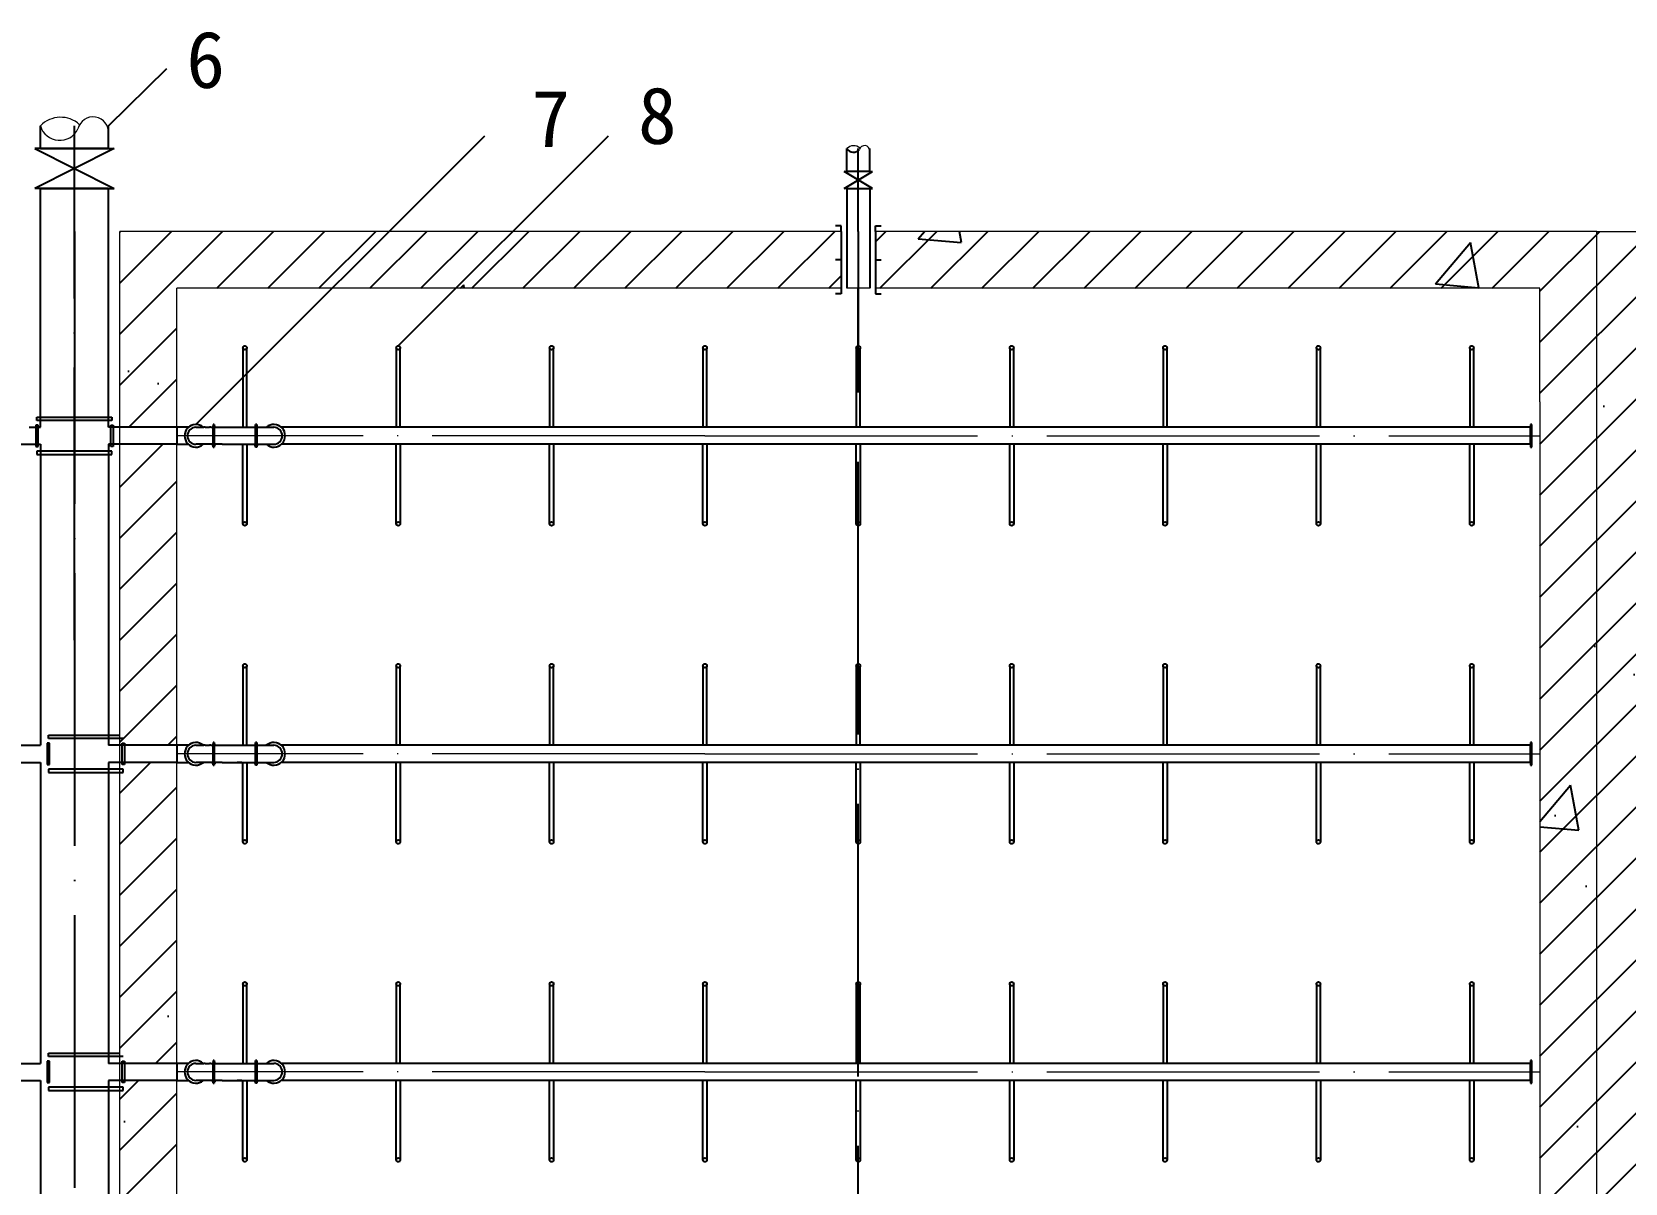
# Model space of a CAD drawing. Header units: millimetres. Extents: x 279 to 2876, y -494 to 1800.
# Drawn here: x 995.8 to 1136.1, y 333.6 to 435 of the extents above; entities that cross this region are included whole.
import ezdxf

# ---------------------------------------------------------------- set-up
doc = ezdxf.new("R2010")
doc.units = ezdxf.units.MM
doc.linetypes.add('ACAD_ISO04W100', pattern=[30, 24, -3, 0, -3])
doc.layers.add('图层1', color=1, linetype='Continuous', lineweight=25, plot=False)
doc.layers.add('图层2', color=5, linetype='Continuous', lineweight=25, plot=False)
doc.layers.add('图层3', color=2, linetype='Continuous')
doc.styles.get("Standard").update_dxf_attribs({"font": 'txt', "bigfont": 'gbcbig.shx'})

msp = doc.modelspace()

# ---------------------------------------------------------------- hatches: boundary and pattern name
at = {"layer": '图层3'}
h = msp.add_hatch(dxfattribs=at)
h.set_pattern_fill('ANSI31', color=256, style=0)
h.set_pattern_definition([(45, (155.4213, -677.7282), (-2.245064, 2.245064), [])])
h.paths.add_polyline_path([(1020.5659, 162.43685), (1020.5659, 157.43685), (1067.0659, 157.43685), (1067.0659, 162.43685)])
h.paths.add_polyline_path([(1070.0659, 162.43685), (1070.0659, 157.43685), (1116.5659, 157.43685), (1116.5659, 162.43685)])
h.paths.add_polyline_path([(1003.5659, 157.43685), (1016.5659, 157.43685), (1016.5659, 162.43685), (1008.5659, 162.43685), (1008.5659, 172.43685), (1008.5659, 174.68685), (1003.5659, 174.68685), (1003.5659, 167.43685), (1003.5659, 162.43685)])
h.paths.add_polyline_path([(1003.5659, 176.18685), (1008.5659, 176.18685), (1008.5659, 202.68685), (1003.5659, 202.68685)])
h.paths.add_polyline_path([(1008.5659, 407.43685), (1008.5659, 412.43685), (1022.26142, 412.43685), (1027.26379, 417.43685), (1003.5659, 417.43685), (1003.5659, 400.18685), (1008.5659, 400.18685), (1008.5659, 402.43685)])
h.paths.add_polyline_path([(1027.26379, 417.43685), (1022.26142, 412.43685), (1033.1433, 412.43685), (1038.14568, 417.43685)])
h.paths.add_polyline_path([(1038.14568, 417.43685), (1033.1433, 412.43685), (1067.0659, 412.43685), (1067.0659, 417.43685)])
h.paths.add_polyline_path([(1003.5659, 372.18685), (1008.5659, 372.18685), (1008.5659, 398.68685), (1003.5659, 398.68685)])
h.paths.add_polyline_path([(1008.5659, 370.68685), (1003.5659, 370.68685), (1003.5659, 344.18685), (1008.5659, 344.18685)])
h.paths.add_polyline_path([(1008.5659, 342.68685), (1003.5659, 342.68685), (1003.5659, 316.18685), (1008.5659, 316.18685)])
h.paths.add_polyline_path([(1008.5659, 314.68685), (1003.5659, 314.68685), (1003.5659, 288.18685), (1008.5659, 288.18685)])
h.paths.add_polyline_path([(1003.5659, 260.18685), (1008.5659, 260.18685), (1008.5659, 286.68685), (1003.5659, 286.68685)])
h.paths.add_polyline_path([(1003.5659, 232.18685), (1008.5659, 232.18685), (1008.5659, 258.68685), (1003.5659, 258.68685)])
h.paths.add_polyline_path([(1008.5659, 230.68685), (1003.5659, 230.68685), (1003.5659, 204.18685), (1008.5659, 204.18685)])
h.paths.add_polyline_path([(1133.5659, 407.43685), (1133.5659, 412.43685), (1133.5659, 417.43685), (1070.0659, 417.43685), (1070.0659, 412.43685), (1128.5659, 412.43685), (1128.5659, 402.43685), (1128.5659, 162.43685), (1120.5659, 162.43685), (1120.5659, 157.43685), (1133.5659, 157.43685)])
h.paths.add_polyline_path([(1138.5659, 412.43685), (1197.0659, 412.43685), (1197.0659, 417.43685), (1133.5659, 417.43685), (1133.5659, 412.43685), (1133.5659, 402.43685), (1133.5659, 157.43685), (1146.5659, 157.43685), (1146.5659, 162.43685), (1138.5659, 162.43685), (1138.5659, 402.43685)])
h.paths.add_polyline_path([(1258.5659, 412.43685), (1258.5659, 407.43685), (1258.5659, 402.43685), (1258.5659, 400.18685), (1263.5659, 400.18685), (1263.5659, 417.43685), (1200.0659, 417.43685), (1200.0659, 412.43685)])
h.paths.add_polyline_path([(1258.5659, 372.18685), (1263.5659, 372.18685), (1263.5659, 398.68685), (1258.5659, 398.68685)])
h.paths.add_polyline_path([(1258.5659, 344.18685), (1263.5659, 344.18685), (1263.5659, 370.68685), (1258.5659, 370.68685)])
h.paths.add_polyline_path([(1258.5659, 316.18685), (1263.5659, 316.18685), (1263.5659, 342.68685), (1258.5659, 342.68685)])
h.paths.add_polyline_path([(1258.5659, 288.18685), (1263.5659, 288.18685), (1263.5659, 314.68685), (1258.5659, 314.68685)])
h.paths.add_polyline_path([(1258.5659, 260.18685), (1263.5659, 260.18685), (1263.5659, 286.68685), (1258.5659, 286.68685)])
h.paths.add_polyline_path([(1263.5659, 258.68685), (1258.5659, 258.68685), (1258.5659, 232.18685), (1263.5659, 232.18685)])
h.paths.add_polyline_path([(1263.5659, 230.68685), (1258.5659, 230.68685), (1258.5659, 204.18685), (1263.5659, 204.18685)])
h.paths.add_polyline_path([(1258.5659, 176.18685), (1263.5659, 176.18685), (1263.5659, 202.68685), (1258.5659, 202.68685)])
h.paths.add_polyline_path([(1258.5659, 162.43685), (1250.5659, 162.43685), (1250.5659, 157.43685), (1263.5659, 157.43685), (1263.5659, 162.43685), (1263.5659, 172.43685), (1263.5659, 174.68685), (1258.5659, 174.68685)])
h.paths.add_polyline_path([(1246.5659, 157.43685), (1246.5659, 162.43685), (1200.0659, 162.43685), (1200.0659, 157.43685)])
h.paths.add_polyline_path([(1150.5659, 162.43685), (1150.5659, 157.43685), (1197.0659, 157.43685), (1197.0659, 162.43685)])
h.paths.add_polyline_path([(1276.56598, 162.43685), (1276.56598, 172.43685), (1276.56598, 174.68685), (1271.56598, 174.68685), (1271.56598, 167.43685), (1271.56598, 162.43685), (1271.56598, 157.43685), (1284.56598, 157.43685), (1284.56598, 162.43685)])
h.paths.add_polyline_path([(1288.56598, 162.43685), (1288.56598, 157.43685), (1335.06598, 157.43685), (1335.06598, 162.43685)])
h.paths.add_polyline_path([(1338.06598, 162.43685), (1338.06598, 157.43685), (1384.56598, 157.43685), (1384.56598, 162.43685)], flags=17)
h.paths.add_polyline_path([(1276.56598, 202.68685), (1271.56598, 202.68685), (1271.56598, 176.18685), (1276.56598, 176.18685)])
h.paths.add_polyline_path([(1271.56598, 204.18685), (1276.56598, 204.18685), (1276.56598, 230.68685), (1271.56598, 230.68685)])
h.paths.add_polyline_path([(1271.56598, 232.18685), (1276.56598, 232.18685), (1276.56598, 258.68685), (1271.56598, 258.68685)])
h.paths.add_polyline_path([(1276.56598, 286.68685), (1271.56598, 286.68685), (1271.56598, 260.18685), (1276.56598, 260.18685)])
h.paths.add_polyline_path([(1276.56598, 314.68685), (1271.56598, 314.68685), (1271.56598, 288.18685), (1276.56598, 288.18685)])
h.paths.add_polyline_path([(1271.56598, 316.18685), (1276.56598, 316.18685), (1276.56598, 342.68685), (1271.56598, 342.68685)])
h.paths.add_polyline_path([(1271.56598, 344.18685), (1276.56598, 344.18685), (1276.56598, 370.68685), (1271.56598, 370.68685)])
h.paths.add_polyline_path([(1276.56598, 398.68685), (1271.56598, 398.68685), (1271.56598, 372.18685), (1276.56598, 372.18685)])
h.paths.add_polyline_path([(1276.56598, 412.43685), (1335.06598, 412.43685), (1335.06598, 417.43685), (1271.56598, 417.43685), (1271.56598, 400.18685), (1276.56598, 400.18685), (1276.56598, 402.43685), (1276.56598, 407.43685)])
h.paths.add_polyline_path([(1338.06598, 417.43685), (1338.06598, 412.43685), (1396.56598, 412.43685), (1396.56598, 402.43685), (1396.56598, 162.43685), (1388.56598, 162.43685), (1388.56598, 157.43685), (1401.56598, 157.43685), (1401.56598, 407.43685), (1401.56598, 412.43685), (1401.56598, 417.43685)])
h = msp.add_hatch(dxfattribs=at)
h.set_pattern_fill('AR-CONC', color=256, scale=0.25, style=0)
h.set_pattern_definition([(50, (155.42, -677.73), (45.5462, -3.9848), [4.7625, -52.3875]), (355, (155.42, -677.73), (-8.8107, 47.7642), [3.81, -41.91]), (100.451, (159.217, -678.06), (36.7356, 43.7792), [4.0475, -44.5225]), (46.1842, (155.42, -665.03), (67.7698, -10.5106), [7.1437, -78.5812]), (96.6356, (161.07, -665.904), (59.351, 61.8564), [6.0713, -66.7837]), (351.184, (155.42, -665.03), (59.3512, 61.8563), [5.715, -62.865]), (21, (161.77, -668.203), (37.9037, -25.5664), [4.7625, -52.3875]), (326, (161.77, -668.203), (15.4505, 46.047), [3.81, -41.91]), (71.4514, (164.93, -670.334), (53.3541, 20.4807), [4.0475, -44.5225]), (37.5, (155.421, -677.728), (0.77215, 21.13876), [0, -41.402, 0, -42.545, 0, -42.06875]), (7.5, (155.421, -677.728), (16.70492, 25.04514), [0, -24.257, 0, -40.4495, 0, -16.03375]), (327.5, (141.26, -677.728), (33.89765, -1.43219), [0, -15.875, 0, -49.53, 0, -65.7225]), (317.5, (134.91, -677.728), (37.0323, 6.3566), [0, -20.6375, 0, -32.893, 0, -46.6725])])
h.paths.add_polyline_path([(1008.5659, 398.68685), (1003.5659, 398.68685), (1003.5659, 372.18685), (1008.5659, 372.18685)])
h.paths.add_polyline_path([(1008.5659, 412.43685), (1022.26142, 412.43685), (1027.26379, 417.43685), (1003.5659, 417.43685), (1003.5659, 400.18685), (1008.5659, 400.18685), (1008.5659, 402.43685), (1008.5659, 407.43685)])
h.paths.add_polyline_path([(1067.0659, 417.43685), (1038.14568, 417.43685), (1033.1433, 412.43685), (1067.0659, 412.43685)])
h.paths.add_polyline_path([(1038.14568, 417.43685), (1027.26379, 417.43685), (1022.26142, 412.43685), (1033.1433, 412.43685)])
h.paths.add_polyline_path([(1133.5659, 417.43685), (1070.0659, 417.43685), (1070.0659, 412.43685), (1128.5659, 412.43685), (1128.5659, 402.43685), (1128.5659, 162.43685), (1120.5659, 162.43685), (1120.5659, 157.43685), (1133.5659, 157.43685), (1133.5659, 407.43685), (1133.5659, 412.43685)])
h.paths.add_polyline_path([(1116.5659, 162.43685), (1070.0659, 162.43685), (1070.0659, 157.43685), (1116.5659, 157.43685)])
h.paths.add_polyline_path([(1067.0659, 162.43685), (1020.5659, 162.43685), (1020.5659, 157.43685), (1067.0659, 157.43685)])
h.paths.add_polyline_path([(1008.5659, 172.43685), (1008.5659, 174.68685), (1003.5659, 174.68685), (1003.5659, 167.43685), (1003.5659, 162.43685), (1003.5659, 157.43685), (1016.5659, 157.43685), (1016.5659, 162.43685), (1008.5659, 162.43685)])
h.paths.add_polyline_path([(1008.5659, 202.68685), (1003.5659, 202.68685), (1003.5659, 176.18685), (1008.5659, 176.18685)])
h.paths.add_polyline_path([(1008.5659, 230.68685), (1003.5659, 230.68685), (1003.5659, 204.18685), (1008.5659, 204.18685)])
h.paths.add_polyline_path([(1008.5659, 258.68685), (1003.5659, 258.68685), (1003.5659, 232.18685), (1008.5659, 232.18685)])
h.paths.add_polyline_path([(1008.5659, 286.68685), (1003.5659, 286.68685), (1003.5659, 260.18685), (1008.5659, 260.18685)])
h.paths.add_polyline_path([(1008.5659, 314.68685), (1003.5659, 314.68685), (1003.5659, 288.18685), (1008.5659, 288.18685)])
h.paths.add_polyline_path([(1008.5659, 342.68685), (1003.5659, 342.68685), (1003.5659, 316.18685), (1008.5659, 316.18685)])
h.paths.add_polyline_path([(1008.5659, 370.68685), (1003.5659, 370.68685), (1003.5659, 344.18685), (1008.5659, 344.18685)])
h.paths.add_polyline_path([(1138.5659, 402.43685), (1138.5659, 412.43685), (1197.0659, 412.43685), (1197.0659, 417.43685), (1133.5659, 417.43685), (1133.5659, 412.43685), (1133.5659, 402.43685), (1133.5659, 157.43685), (1146.5659, 157.43685), (1146.5659, 162.43685), (1138.5659, 162.43685)])
h.paths.add_polyline_path([(1263.5659, 417.43685), (1200.0659, 417.43685), (1200.0659, 412.43685), (1258.5659, 412.43685), (1258.5659, 407.43685), (1258.5659, 402.43685), (1258.5659, 400.18685), (1263.5659, 400.18685)])
h.paths.add_polyline_path([(1263.5659, 398.68685), (1258.5659, 398.68685), (1258.5659, 372.18685), (1263.5659, 372.18685)])
h.paths.add_polyline_path([(1263.5659, 370.68685), (1258.5659, 370.68685), (1258.5659, 344.18685), (1263.5659, 344.18685)])
h.paths.add_polyline_path([(1263.5659, 342.68685), (1258.5659, 342.68685), (1258.5659, 316.18685), (1263.5659, 316.18685)])
h.paths.add_polyline_path([(1276.56598, 342.68685), (1271.56598, 342.68685), (1271.56598, 316.18685), (1276.56598, 316.18685)])
h.paths.add_polyline_path([(1276.56598, 370.68685), (1271.56598, 370.68685), (1271.56598, 344.18685), (1276.56598, 344.18685)])
h.paths.add_polyline_path([(1276.56598, 398.68685), (1271.56598, 398.68685), (1271.56598, 372.18685), (1276.56598, 372.18685)])
h.paths.add_polyline_path([(1276.56598, 412.43685), (1335.06598, 412.43685), (1335.06598, 417.43685), (1271.56598, 417.43685), (1271.56598, 400.18685), (1276.56598, 400.18685), (1276.56598, 402.43685), (1276.56598, 407.43685)])
h.paths.add_polyline_path([(1263.5659, 314.68685), (1258.5659, 314.68685), (1258.5659, 288.18685), (1263.5659, 288.18685)])
h.paths.add_polyline_path([(1276.56598, 314.68685), (1271.56598, 314.68685), (1271.56598, 288.18685), (1276.56598, 288.18685)])
h.paths.add_polyline_path([(1276.56598, 286.68685), (1271.56598, 286.68685), (1271.56598, 260.18685), (1276.56598, 260.18685)])
h.paths.add_polyline_path([(1263.5659, 286.68685), (1258.5659, 286.68685), (1258.5659, 260.18685), (1263.5659, 260.18685)])
h.paths.add_polyline_path([(1263.5659, 258.68685), (1258.5659, 258.68685), (1258.5659, 232.18685), (1263.5659, 232.18685)])
h.paths.add_polyline_path([(1276.56598, 258.68685), (1271.56598, 258.68685), (1271.56598, 232.18685), (1276.56598, 232.18685)])
h.paths.add_polyline_path([(1276.56598, 230.68685), (1271.56598, 230.68685), (1271.56598, 204.18685), (1276.56598, 204.18685)])
h.paths.add_polyline_path([(1263.5659, 230.68685), (1258.5659, 230.68685), (1258.5659, 204.18685), (1263.5659, 204.18685)])
h.paths.add_polyline_path([(1263.5659, 202.68685), (1258.5659, 202.68685), (1258.5659, 176.18685), (1263.5659, 176.18685)])
h.paths.add_polyline_path([(1276.56598, 202.68685), (1271.56598, 202.68685), (1271.56598, 176.18685), (1276.56598, 176.18685)])
h.paths.add_polyline_path([(1246.5659, 162.43685), (1200.0659, 162.43685), (1200.0659, 157.43685), (1246.5659, 157.43685)])
h.paths.add_polyline_path([(1263.5659, 162.43685), (1263.5659, 172.43685), (1263.5659, 174.68685), (1258.5659, 174.68685), (1258.5659, 162.43685), (1250.5659, 162.43685), (1250.5659, 157.43685), (1263.5659, 157.43685)])
h.paths.add_polyline_path([(1284.56598, 162.43685), (1276.56598, 162.43685), (1276.56598, 172.43685), (1276.56598, 174.68685), (1271.56598, 174.68685), (1271.56598, 167.43685), (1271.56598, 162.43685), (1271.56598, 157.43685), (1284.56598, 157.43685)])
h.paths.add_polyline_path([(1335.06598, 162.43685), (1288.56598, 162.43685), (1288.56598, 157.43685), (1335.06598, 157.43685)])
h.paths.add_polyline_path([(1197.0659, 162.43685), (1150.5659, 162.43685), (1150.5659, 157.43685), (1197.0659, 157.43685)])
h.paths.add_polyline_path([(1384.56598, 162.43685), (1338.06598, 162.43685), (1338.06598, 157.43685), (1384.56598, 157.43685)])
h.paths.add_polyline_path([(1401.56598, 407.43685), (1401.56598, 412.43685), (1401.56598, 417.43685), (1338.06598, 417.43685), (1338.06598, 412.43685), (1396.56598, 412.43685), (1396.56598, 402.43685), (1396.56598, 162.43685), (1388.56598, 162.43685), (1388.56598, 157.43685), (1401.56598, 157.43685)])

# ---------------------------------------------------------------- linework, layer by layer
at = {"linetype": 'ACAD_ISO04W100'}
for p, q in [((999.56586, 381.43685), (999.56586, 424.72054)), ((999.56586, 381.43685), (999.56586, 424.72054)), ((999.56586, 417.43685), (999.56586, 144.43685)), ((999.56586, 417.43685), (999.56586, 144.43685)), ((1068.5659, 417.43685), (1068.5659, 407.36185)), ((1068.5659, 162.43685), (1068.5659, 412.43685))]:
    msp.add_line(p, q, dxfattribs=at)
for p, q in [((1067.5659, 422.72054), (1067.5659, 424.72054)), ((1069.5659, 422.72054), (1069.5659, 424.72054)), ((1067.3159, 422.72054), (1067.5659, 422.72054)), ((1067.3159, 421.22054), (1069.8159, 422.72054)), ((1069.8159, 421.22054), (1067.3159, 422.72054)), ((1069.5659, 422.72054), (1067.5659, 422.72054)), ((1069.5659, 422.72054), (1069.8159, 422.72054)), ((1067.5659, 421.22054), (1067.3159, 421.22054)), ((1067.5659, 421.22054), (1069.5659, 421.22054)), ((1067.5659, 421.22054), (1067.5659, 420.72054)), ((1069.5659, 421.22054), (1069.8159, 421.22054)), ((1069.5659, 421.22054), (1069.5659, 420.72054)), ((1067.5659, 420.72054), (1067.5659, 412.43685)), ((1067.5659, 420.72054), (1067.5659, 412.43685)), ((1069.5659, 420.72054), (1069.5659, 412.43685)), ((1067.0659, 417.93685), (1066.5659, 417.93685)), ((1067.0659, 417.43685), (1067.0659, 417.93685)), ((1067.0659, 417.43685), (1067.0659, 412.43685)), ((1070.0659, 417.43685), (1070.0659, 417.93685)), ((1070.0659, 417.93685), (1070.5659, 417.93685)), ((1070.0659, 417.43685), (1070.0659, 412.43685)), ((1067.0659, 414.93685), (1066.5659, 414.93685)), ((1070.0659, 414.93685), (1070.5659, 414.93685)), ((1067.0659, 412.43685), (1067.0659, 411.93685)), ((1070.0659, 412.43685), (1070.0659, 411.93685)), ((1067.0659, 411.93685), (1066.5659, 411.93685)), ((1070.0659, 411.93685), (1070.5659, 411.93685)), ((995.56581, 400.18685), (996.56586, 400.18685)), ((1003.5659, 400.18685), (1002.56586, 400.18685))]:
    msp.add_line(p, q)
at = {"lineweight": 0}
for p, q in [((1003.5659, 167.43685), (1003.5659, 417.43685)), ((1067.0659, 417.43685), (1003.5659, 417.43685)), ((1003.5659, 167.43685), (1003.5659, 417.43685)), ((1133.5659, 417.43685), (1070.0659, 417.43685)), ((1133.5659, 417.43685), (1197.0659, 417.43685)), ((1133.5659, 412.43685), (1133.5659, 417.43685)), ((1133.5659, 412.43685), (1133.5659, 417.43685)), ((1008.5659, 407.43685), (1008.5659, 412.43685)), ((1067.0659, 412.43685), (1008.5659, 412.43685)), ((1069.5659, 412.43685), (1067.5659, 412.43685)), ((1128.5659, 412.43685), (1070.0659, 412.43685)), ((1128.5659, 402.43685), (1128.5659, 412.43685)), ((1133.5659, 402.43685), (1133.5659, 412.43685)), ((1133.5659, 402.43685), (1133.5659, 412.43685)), ((1008.5659, 402.43685), (1008.5659, 407.43685)), ((1133.5659, 157.43685), (1133.5659, 407.43685)), ((1133.5659, 157.43685), (1133.5659, 407.43685)), ((1008.5659, 162.43685), (1008.5659, 402.43685)), ((1128.5659, 402.43685), (1128.5659, 162.43685))]:
    msp.add_line(p, q, dxfattribs=at)
at = {"linetype": 'ACAD_ISO04W100', "lineweight": 0}
for p, q in [((1055.0659, 399.43685), (1008.5659, 399.43685)), ((1055.0659, 399.43685), (1128.5659, 399.43685)), ((1055.0659, 371.43685), (1008.5659, 371.43685)), ((1055.0659, 371.43685), (1128.5659, 371.43685)), ((1055.0659, 343.43685), (1008.5659, 343.43685)), ((1055.0659, 343.43685), (1128.5659, 343.43685))]:
    msp.add_line(p, q, dxfattribs=at)
at = {"color": 5, "lineweight": 0}
for centre, radius, start, end in [((998.34938, 424.99854), 2.47916, 47.6134, 136.0054018), ((998.27089, 427.2256), 1.77826, 196.4999627, 334.3921867), ((1001.20539, 426.14999), 1.36586, 354.9089109, 167.009705)]:
    msp.add_arc(centre, radius, start, end, dxfattribs=at)
at = {"lineweight": 0}
for centre, radius, start, end in [((1068.16189, 424.14934), 0.82552, 47.6134, 136.2166224), ((1069.11289, 424.53275), 0.45481, 354.9089109, 167.009705)]:
    msp.add_arc(centre, radius, start, end, dxfattribs=at)
at = {"layer": '图层1'}
for p, q in [((1009.5659, 400.18685), (1008.5659, 400.18685)), ((1008.5659, 400.18685), (1008.5659, 398.68685)), ((1009.59429, 400.18685), (1009.5659, 400.18685)), ((1010.25572, 400.18685), (1010.9659, 400.18685)), ((1011.0659, 400.18685), (1010.9659, 400.18685)), ((1011.0659, 400.18685), (1011.4659, 400.18685)), ((1011.5659, 400.18685), (1011.4659, 400.18685)), ((1011.5659, 400.18685), (1012.1659, 400.18685)), ((1011.76079, 400.30685), (1011.74079, 400.30685)), ((1011.74079, 400.30685), (1011.74079, 400.28685)), ((1011.74079, 400.28685), (1011.76079, 400.28685)), ((1011.86079, 400.43685), (1011.76079, 400.43685)), ((1011.76079, 400.43685), (1011.76079, 400.18685)), ((1011.76079, 400.43685), (1011.76079, 398.43545)), ((1011.86079, 400.43685), (1011.76079, 400.43685)), ((1011.76079, 398.68685), (1011.76079, 400.18685)), ((1011.86079, 400.18685), (1011.86079, 400.43685)), ((1011.86079, 400.43685), (1011.86079, 398.43545)), ((1011.87579, 400.30685), (1011.86079, 400.30685)), ((1011.86079, 400.28685), (1011.87579, 400.28685)), ((1011.86079, 400.28685), (1011.86079, 400.18685)), ((1011.86079, 398.43685), (1011.86079, 400.18685)), ((1011.88579, 400.32685), (1011.87579, 400.32685)), ((1011.87579, 400.32685), (1011.87579, 400.30685)), ((1011.87579, 400.28685), (1011.87579, 400.30685)), ((1011.87579, 400.26685), (1011.87579, 400.28685)), ((1011.88579, 400.26685), (1011.87579, 400.26685)), ((1011.88579, 400.30685), (1011.88579, 400.32685)), ((1011.91079, 400.30685), (1011.88579, 400.30685)), ((1011.88579, 400.30685), (1011.88579, 400.28685)), ((1011.88579, 400.28685), (1011.91079, 400.28685)), ((1011.88579, 400.28685), (1011.88579, 400.26685)), ((1011.91079, 400.28685), (1011.91079, 400.30685)), ((1012.1659, 400.18685), (1012.5659, 400.18685)), ((1012.5659, 400.18685), (1017.11314, 400.18685)), ((1015.50623, 400.30685), (1015.48623, 400.30685)), ((1015.48623, 400.30685), (1015.48623, 400.28685)), ((1015.48623, 400.28685), (1015.50623, 400.28685)), ((1015.50623, 400.28685), (1015.50623, 400.43685)), ((1015.50623, 400.43685), (1015.60623, 400.43685)), ((1015.50623, 400.43685), (1015.50623, 398.43545)), ((1015.60623, 400.43685), (1015.50623, 400.43685)), ((1015.50623, 400.18685), (1015.50623, 400.28685)), ((1015.50623, 398.43685), (1015.50623, 400.18685)), ((1015.60623, 400.43685), (1015.60623, 398.72814)), ((1015.60623, 400.43685), (1015.60623, 398.43545)), ((1015.62123, 400.30685), (1015.60623, 400.30685)), ((1015.60623, 400.28685), (1015.62123, 400.28685)), ((1015.60623, 400.28685), (1015.60623, 400.18685)), ((1015.63123, 400.32685), (1015.62123, 400.32685)), ((1015.62123, 400.32685), (1015.62123, 400.30685)), ((1015.62123, 400.28685), (1015.62123, 400.30685)), ((1015.62123, 400.26685), (1015.62123, 400.28685)), ((1015.63123, 400.26685), (1015.62123, 400.26685)), ((1015.63123, 400.30685), (1015.63123, 400.32685)), ((1015.65623, 400.30685), (1015.63123, 400.30685)), ((1015.63123, 400.30685), (1015.63123, 400.28685)), ((1015.63123, 400.28685), (1015.65623, 400.28685)), ((1015.63123, 400.28685), (1015.63123, 400.26685)), ((1015.65623, 400.28685), (1015.65623, 400.30685)), ((1008.5659, 398.68685), (1009.5659, 398.68685)), ((1009.5659, 398.68685), (1009.59429, 398.68685)), ((1010.9659, 398.68685), (1010.2659, 398.68685)), ((1011.0659, 398.68685), (1010.9659, 398.68685)), ((1011.4659, 398.68685), (1011.0659, 398.68685)), ((1011.5659, 398.68685), (1011.4659, 398.68685)), ((1012.1659, 398.68685), (1011.5659, 398.68685)), ((1011.74079, 398.56545), (1011.74079, 398.58545)), ((1011.74079, 398.58545), (1011.76079, 398.58545)), ((1011.76079, 398.56545), (1011.74079, 398.56545)), ((1011.76079, 398.68685), (1011.76079, 398.43685)), ((1011.76079, 398.43685), (1011.76079, 398.68685)), ((1011.76079, 398.43685), (1011.86079, 398.43685)), ((1011.86079, 398.43685), (1011.76079, 398.43685)), ((1011.86079, 398.43545), (1011.76079, 398.43545)), ((1011.86079, 398.68685), (1011.86079, 398.43685)), ((1011.86079, 398.58545), (1011.87579, 398.58545)), ((1011.87579, 398.56545), (1011.86079, 398.56545)), ((1011.88579, 398.60545), (1011.87579, 398.60545)), ((1011.87579, 398.60545), (1011.87579, 398.58545)), ((1011.87579, 398.58545), (1011.87579, 398.56545)), ((1011.87579, 398.54545), (1011.87579, 398.56545)), ((1011.88579, 398.54545), (1011.87579, 398.54545)), ((1011.88579, 398.58545), (1011.88579, 398.60545)), ((1011.88579, 398.58545), (1011.91079, 398.58545)), ((1011.88579, 398.56545), (1011.88579, 398.58545)), ((1011.91079, 398.56545), (1011.88579, 398.56545)), ((1011.88579, 398.56545), (1011.88579, 398.54545)), ((1011.91079, 398.58545), (1011.91079, 398.56545)), ((1012.5659, 398.68685), (1012.1659, 398.68685)), ((1012.5659, 398.68685), (1017.11314, 398.68685)), ((1015.48623, 398.56545), (1015.48623, 398.58545)), ((1015.48623, 398.58545), (1015.50623, 398.58545)), ((1015.50623, 398.56545), (1015.48623, 398.56545)), ((1015.60623, 398.43685), (1015.50623, 398.43685)), ((1015.60623, 398.43545), (1015.50623, 398.43545)), ((1015.60623, 398.72814), (1015.60623, 398.68685)), ((1015.60623, 398.68685), (1015.60623, 398.43685)), ((1015.60623, 398.58545), (1015.62123, 398.58545)), ((1015.62123, 398.56545), (1015.60623, 398.56545)), ((1015.63123, 398.60545), (1015.62123, 398.60545)), ((1015.62123, 398.60545), (1015.62123, 398.58545)), ((1015.62123, 398.58545), (1015.62123, 398.56545)), ((1015.62123, 398.54545), (1015.62123, 398.56545)), ((1015.63123, 398.54545), (1015.62123, 398.54545)), ((1015.63123, 398.58545), (1015.63123, 398.60545)), ((1015.63123, 398.58545), (1015.65623, 398.58545)), ((1015.63123, 398.56545), (1015.63123, 398.58545)), ((1015.65623, 398.56545), (1015.63123, 398.56545)), ((1015.63123, 398.56545), (1015.63123, 398.54545)), ((1015.65623, 398.58545), (1015.65623, 398.56545)), ((1008.5659, 372.18685), (1008.5659, 370.68685)), ((1009.5659, 372.18685), (1008.5659, 372.18685)), ((1009.59429, 372.18685), (1009.5659, 372.18685)), ((1010.25572, 372.18685), (1010.9659, 372.18685)), ((1011.0659, 372.18685), (1010.9659, 372.18685)), ((1011.0659, 372.18685), (1011.4659, 372.18685)), ((1011.5659, 372.18685), (1011.4659, 372.18685)), ((1011.5659, 372.18685), (1012.1659, 372.18685)), ((1011.76079, 372.30685), (1011.74079, 372.30685)), ((1011.74079, 372.30685), (1011.74079, 372.28685)), ((1011.74079, 372.28685), (1011.76079, 372.28685)), ((1011.86079, 372.43685), (1011.76079, 372.43685)), ((1011.76079, 372.43685), (1011.76079, 372.18685)), ((1011.76079, 372.43685), (1011.76079, 370.43545)), ((1011.86079, 372.43685), (1011.76079, 372.43685)), ((1011.76079, 370.68685), (1011.76079, 372.18685)), ((1011.86079, 372.18685), (1011.86079, 372.43685)), ((1011.86079, 372.43685), (1011.86079, 370.43545)), ((1011.87579, 372.30685), (1011.86079, 372.30685)), ((1011.86079, 372.28685), (1011.87579, 372.28685)), ((1011.86079, 372.28685), (1011.86079, 372.18685)), ((1011.86079, 370.43685), (1011.86079, 372.18685)), ((1011.88579, 372.32685), (1011.87579, 372.32685)), ((1011.87579, 372.32685), (1011.87579, 372.30685)), ((1011.87579, 372.28685), (1011.87579, 372.30685)), ((1011.87579, 372.26685), (1011.87579, 372.28685)), ((1011.88579, 372.26685), (1011.87579, 372.26685)), ((1011.88579, 372.30685), (1011.88579, 372.32685)), ((1011.91079, 372.30685), (1011.88579, 372.30685)), ((1011.88579, 372.30685), (1011.88579, 372.28685)), ((1011.88579, 372.28685), (1011.91079, 372.28685)), ((1011.88579, 372.28685), (1011.88579, 372.26685)), ((1011.91079, 372.28685), (1011.91079, 372.30685)), ((1012.1659, 372.18685), (1012.5659, 372.18685)), ((1012.5659, 372.18685), (1017.11314, 372.18685)), ((1015.50623, 372.30685), (1015.48623, 372.30685)), ((1015.48623, 372.30685), (1015.48623, 372.28685)), ((1015.48623, 372.28685), (1015.50623, 372.28685)), ((1015.50623, 372.28685), (1015.50623, 372.43685)), ((1015.50623, 372.43685), (1015.60623, 372.43685)), ((1015.50623, 372.43685), (1015.50623, 370.43545)), ((1015.60623, 372.43685), (1015.50623, 372.43685)), ((1015.50623, 372.18685), (1015.50623, 372.28685)), ((1015.50623, 370.43685), (1015.50623, 372.18685)), ((1015.60623, 372.43685), (1015.60623, 370.72814)), ((1015.60623, 372.43685), (1015.60623, 370.43545)), ((1015.62123, 372.30685), (1015.60623, 372.30685)), ((1015.60623, 372.28685), (1015.62123, 372.28685)), ((1015.60623, 372.28685), (1015.60623, 372.18685)), ((1015.63123, 372.32685), (1015.62123, 372.32685)), ((1015.62123, 372.32685), (1015.62123, 372.30685)), ((1015.62123, 372.28685), (1015.62123, 372.30685)), ((1015.62123, 372.26685), (1015.62123, 372.28685)), ((1015.63123, 372.26685), (1015.62123, 372.26685)), ((1015.63123, 372.30685), (1015.63123, 372.32685)), ((1015.65623, 372.30685), (1015.63123, 372.30685)), ((1015.63123, 372.30685), (1015.63123, 372.28685)), ((1015.63123, 372.28685), (1015.65623, 372.28685)), ((1015.63123, 372.28685), (1015.63123, 372.26685)), ((1015.65623, 372.28685), (1015.65623, 372.30685)), ((1008.5659, 370.68685), (1009.5659, 370.68685)), ((1009.5659, 370.68685), (1009.59429, 370.68685)), ((1010.9659, 370.68685), (1010.2659, 370.68685)), ((1011.0659, 370.68685), (1010.9659, 370.68685)), ((1011.4659, 370.68685), (1011.0659, 370.68685)), ((1011.5659, 370.68685), (1011.4659, 370.68685)), ((1012.1659, 370.68685), (1011.5659, 370.68685)), ((1011.74079, 370.56545), (1011.74079, 370.58545)), ((1011.74079, 370.58545), (1011.76079, 370.58545)), ((1011.76079, 370.56545), (1011.74079, 370.56545)), ((1011.76079, 370.68685), (1011.76079, 370.43685)), ((1011.76079, 370.43685), (1011.76079, 370.68685)), ((1011.76079, 370.43685), (1011.86079, 370.43685)), ((1011.86079, 370.43685), (1011.76079, 370.43685)), ((1011.86079, 370.43545), (1011.76079, 370.43545)), ((1011.86079, 370.68685), (1011.86079, 370.43685)), ((1011.86079, 370.58545), (1011.87579, 370.58545)), ((1011.87579, 370.56545), (1011.86079, 370.56545)), ((1011.88579, 370.60545), (1011.87579, 370.60545)), ((1011.87579, 370.60545), (1011.87579, 370.58545)), ((1011.87579, 370.58545), (1011.87579, 370.56545)), ((1011.87579, 370.54545), (1011.87579, 370.56545)), ((1011.88579, 370.54545), (1011.87579, 370.54545)), ((1011.88579, 370.58545), (1011.88579, 370.60545)), ((1011.88579, 370.58545), (1011.91079, 370.58545)), ((1011.88579, 370.56545), (1011.88579, 370.58545)), ((1011.91079, 370.56545), (1011.88579, 370.56545)), ((1011.88579, 370.56545), (1011.88579, 370.54545)), ((1011.91079, 370.58545), (1011.91079, 370.56545)), ((1012.5659, 370.68685), (1012.1659, 370.68685)), ((1012.5659, 370.68685), (1017.11314, 370.68685)), ((1015.48623, 370.56545), (1015.48623, 370.58545)), ((1015.48623, 370.58545), (1015.50623, 370.58545)), ((1015.50623, 370.56545), (1015.48623, 370.56545)), ((1015.60623, 370.43685), (1015.50623, 370.43685)), ((1015.60623, 370.43545), (1015.50623, 370.43545)), ((1015.60623, 370.72814), (1015.60623, 370.68685)), ((1015.60623, 370.68685), (1015.60623, 370.43685)), ((1015.60623, 370.58545), (1015.62123, 370.58545)), ((1015.62123, 370.56545), (1015.60623, 370.56545)), ((1015.63123, 370.60545), (1015.62123, 370.60545)), ((1015.62123, 370.60545), (1015.62123, 370.58545)), ((1015.62123, 370.58545), (1015.62123, 370.56545)), ((1015.62123, 370.54545), (1015.62123, 370.56545)), ((1015.63123, 370.54545), (1015.62123, 370.54545)), ((1015.63123, 370.58545), (1015.63123, 370.60545)), ((1015.63123, 370.58545), (1015.65623, 370.58545)), ((1015.63123, 370.56545), (1015.63123, 370.58545)), ((1015.65623, 370.56545), (1015.63123, 370.56545)), ((1015.63123, 370.56545), (1015.63123, 370.54545)), ((1015.65623, 370.58545), (1015.65623, 370.56545)), ((1008.5659, 344.18685), (1008.5659, 342.68685)), ((1009.5659, 344.18685), (1008.5659, 344.18685)), ((1009.59429, 344.18685), (1009.5659, 344.18685)), ((1010.25572, 344.18685), (1010.9659, 344.18685)), ((1011.0659, 344.18685), (1010.9659, 344.18685)), ((1011.0659, 344.18685), (1011.4659, 344.18685)), ((1011.5659, 344.18685), (1011.4659, 344.18685)), ((1011.5659, 344.18685), (1012.1659, 344.18685)), ((1011.76079, 344.30685), (1011.74079, 344.30685)), ((1011.74079, 344.30685), (1011.74079, 344.28685)), ((1011.74079, 344.28685), (1011.76079, 344.28685)), ((1011.86079, 344.43685), (1011.76079, 344.43685)), ((1011.76079, 344.43685), (1011.76079, 344.18685)), ((1011.76079, 344.43685), (1011.76079, 342.43545)), ((1011.86079, 344.43685), (1011.76079, 344.43685)), ((1011.76079, 342.68685), (1011.76079, 344.18685)), ((1011.86079, 344.18685), (1011.86079, 344.43685)), ((1011.86079, 344.43685), (1011.86079, 342.43545)), ((1011.87579, 344.30685), (1011.86079, 344.30685)), ((1011.86079, 344.28685), (1011.87579, 344.28685)), ((1011.86079, 344.28685), (1011.86079, 344.18685)), ((1011.86079, 342.43685), (1011.86079, 344.18685)), ((1011.88579, 344.32685), (1011.87579, 344.32685)), ((1011.87579, 344.32685), (1011.87579, 344.30685)), ((1011.87579, 344.28685), (1011.87579, 344.30685)), ((1011.87579, 344.26685), (1011.87579, 344.28685)), ((1011.88579, 344.26685), (1011.87579, 344.26685)), ((1011.88579, 344.30685), (1011.88579, 344.32685)), ((1011.91079, 344.30685), (1011.88579, 344.30685)), ((1011.88579, 344.30685), (1011.88579, 344.28685)), ((1011.88579, 344.28685), (1011.91079, 344.28685)), ((1011.88579, 344.28685), (1011.88579, 344.26685)), ((1011.91079, 344.28685), (1011.91079, 344.30685)), ((1012.1659, 344.18685), (1012.5659, 344.18685)), ((1012.5659, 344.18685), (1017.11314, 344.18685)), ((1015.50623, 344.30685), (1015.48623, 344.30685)), ((1015.48623, 344.30685), (1015.48623, 344.28685)), ((1015.48623, 344.28685), (1015.50623, 344.28685)), ((1015.50623, 344.28685), (1015.50623, 344.43685)), ((1015.50623, 344.43685), (1015.60623, 344.43685)), ((1015.50623, 344.43685), (1015.50623, 342.43545)), ((1015.60623, 344.43685), (1015.50623, 344.43685)), ((1015.50623, 344.18685), (1015.50623, 344.28685)), ((1015.50623, 342.43685), (1015.50623, 344.18685)), ((1015.60623, 344.43685), (1015.60623, 342.72814)), ((1015.60623, 344.43685), (1015.60623, 342.43545)), ((1015.62123, 344.30685), (1015.60623, 344.30685)), ((1015.60623, 344.28685), (1015.62123, 344.28685)), ((1015.60623, 344.28685), (1015.60623, 344.18685)), ((1015.63123, 344.32685), (1015.62123, 344.32685)), ((1015.62123, 344.32685), (1015.62123, 344.30685)), ((1015.62123, 344.28685), (1015.62123, 344.30685)), ((1015.62123, 344.26685), (1015.62123, 344.28685)), ((1015.63123, 344.26685), (1015.62123, 344.26685)), ((1015.63123, 344.30685), (1015.63123, 344.32685)), ((1015.65623, 344.30685), (1015.63123, 344.30685)), ((1015.63123, 344.30685), (1015.63123, 344.28685)), ((1015.63123, 344.28685), (1015.65623, 344.28685)), ((1015.63123, 344.28685), (1015.63123, 344.26685)), ((1015.65623, 344.28685), (1015.65623, 344.30685)), ((1008.5659, 342.68685), (1009.5659, 342.68685)), ((1009.5659, 342.68685), (1009.59429, 342.68685)), ((1010.9659, 342.68685), (1010.2659, 342.68685)), ((1011.0659, 342.68685), (1010.9659, 342.68685)), ((1011.4659, 342.68685), (1011.0659, 342.68685)), ((1011.5659, 342.68685), (1011.4659, 342.68685)), ((1012.1659, 342.68685), (1011.5659, 342.68685)), ((1011.74079, 342.56545), (1011.74079, 342.58545)), ((1011.74079, 342.58545), (1011.76079, 342.58545)), ((1011.76079, 342.56545), (1011.74079, 342.56545)), ((1011.76079, 342.68685), (1011.76079, 342.43685)), ((1011.76079, 342.43685), (1011.76079, 342.68685)), ((1011.76079, 342.43685), (1011.86079, 342.43685)), ((1011.86079, 342.43685), (1011.76079, 342.43685)), ((1011.86079, 342.43545), (1011.76079, 342.43545)), ((1011.86079, 342.68685), (1011.86079, 342.43685)), ((1011.86079, 342.58545), (1011.87579, 342.58545)), ((1011.87579, 342.56545), (1011.86079, 342.56545)), ((1011.88579, 342.60545), (1011.87579, 342.60545)), ((1011.87579, 342.60545), (1011.87579, 342.58545)), ((1011.87579, 342.58545), (1011.87579, 342.56545)), ((1011.87579, 342.54545), (1011.87579, 342.56545)), ((1011.88579, 342.54545), (1011.87579, 342.54545)), ((1011.88579, 342.58545), (1011.88579, 342.60545)), ((1011.88579, 342.58545), (1011.91079, 342.58545)), ((1011.88579, 342.56545), (1011.88579, 342.58545)), ((1011.91079, 342.56545), (1011.88579, 342.56545)), ((1011.88579, 342.56545), (1011.88579, 342.54545)), ((1011.91079, 342.58545), (1011.91079, 342.56545)), ((1012.5659, 342.68685), (1012.1659, 342.68685)), ((1012.5659, 342.68685), (1017.11314, 342.68685)), ((1015.48623, 342.56545), (1015.48623, 342.58545)), ((1015.48623, 342.58545), (1015.50623, 342.58545)), ((1015.50623, 342.56545), (1015.48623, 342.56545)), ((1015.60623, 342.43685), (1015.50623, 342.43685)), ((1015.60623, 342.43545), (1015.50623, 342.43545)), ((1015.60623, 342.72814), (1015.60623, 342.68685)), ((1015.60623, 342.68685), (1015.60623, 342.43685)), ((1015.60623, 342.58545), (1015.62123, 342.58545)), ((1015.62123, 342.56545), (1015.60623, 342.56545)), ((1015.63123, 342.60545), (1015.62123, 342.60545)), ((1015.62123, 342.60545), (1015.62123, 342.58545)), ((1015.62123, 342.58545), (1015.62123, 342.56545)), ((1015.62123, 342.54545), (1015.62123, 342.56545)), ((1015.63123, 342.54545), (1015.62123, 342.54545)), ((1015.63123, 342.58545), (1015.63123, 342.60545)), ((1015.63123, 342.58545), (1015.65623, 342.58545)), ((1015.63123, 342.56545), (1015.63123, 342.58545)), ((1015.65623, 342.56545), (1015.63123, 342.56545)), ((1015.63123, 342.56545), (1015.63123, 342.54545)), ((1015.65623, 342.58545), (1015.65623, 342.56545))]:
    msp.add_line(p, q, dxfattribs=at)
for centre, radius, start, end in [((1010.25572, 399.43685), 1, 48.5903779, 311.4096221), ((1010.25572, 399.43685), 0.75, 90, 270), ((1017.11314, 399.43685), 1, 228.5903779, 131.4096221), ((1017.11314, 399.43685), 0.75, 270, 90), ((1010.25572, 371.43685), 1, 48.5903779, 311.4096221), ((1010.25572, 371.43685), 0.75, 90, 270), ((1017.11314, 371.43685), 1, 228.5903779, 131.4096221), ((1017.11314, 371.43685), 0.75, 270, 90), ((1010.25572, 343.43685), 1, 48.5903779, 311.4096221), ((1010.25572, 343.43685), 0.75, 90, 270), ((1017.11314, 343.43685), 1, 228.5903779, 131.4096221), ((1017.11314, 343.43685), 0.75, 270, 90)]:
    msp.add_arc(centre, radius, start, end, dxfattribs=at)
at = {"layer": '图层2'}
for p, q in [((996.56586, 425.72054), (996.56586, 426.72054)), ((996.56586, 425.72054), (996.56586, 426.72054)), ((1002.56586, 425.72054), (1002.56586, 426.72054)), ((1002.56586, 425.72054), (1002.56586, 426.72054)), ((996.56586, 424.72054), (996.56586, 425.72054)), ((996.56586, 424.72054), (996.56586, 425.72054)), ((1002.56586, 424.72054), (1002.56586, 425.72054)), ((1002.56586, 424.72054), (1002.56586, 425.72054)), ((996.56586, 424.72054), (996.06586, 424.72054)), ((996.06586, 424.72054), (999.56586, 422.97054)), ((996.56586, 424.72054), (996.06586, 424.72054)), ((996.06586, 424.72054), (999.56586, 422.97054)), ((996.56586, 424.72054), (1002.56586, 424.72054)), ((1002.56586, 424.72054), (996.56586, 424.72054)), ((1003.06586, 424.72054), (999.56586, 422.97054)), ((1003.06586, 424.72054), (999.56586, 422.97054)), ((1002.56586, 424.72054), (1003.06586, 424.72054)), ((1002.56586, 424.72054), (1003.06586, 424.72054)), ((999.56586, 422.97054), (996.06586, 421.22054)), ((999.56586, 422.97054), (996.06586, 421.22054)), ((999.56586, 422.97054), (1003.06586, 421.22054)), ((999.56586, 422.97054), (1003.06586, 421.22054)), ((996.56586, 421.22054), (996.06586, 421.22054)), ((996.56586, 421.22054), (996.06586, 421.22054)), ((996.56586, 421.22054), (1002.56586, 421.22054)), ((1002.56586, 421.22054), (996.56586, 421.22054)), ((1002.56586, 421.22054), (1003.06586, 421.22054)), ((1002.56586, 421.22054), (1003.06586, 421.22054)), ((1014.3909, 407.18685), (1014.3909, 400.18685)), ((1014.7409, 400.18685), (1014.7409, 407.18685)), ((1027.8909, 407.18685), (1027.8909, 400.18685)), ((1028.2409, 400.18685), (1028.2409, 407.18685)), ((1041.3909, 407.18685), (1041.3909, 400.18685)), ((1041.7409, 400.18685), (1041.7409, 407.18685)), ((1054.8909, 407.18685), (1054.8909, 400.18685)), ((1055.2409, 400.18685), (1055.2409, 407.18685)), ((1068.3909, 407.18685), (1068.3909, 400.18685)), ((1068.7409, 400.18685), (1068.7409, 407.18685)), ((1081.8909, 407.18685), (1081.8909, 400.18685)), ((1082.2409, 400.18685), (1082.2409, 407.18685)), ((1095.3909, 407.18685), (1095.3909, 400.18685)), ((1095.7409, 400.18685), (1095.7409, 407.18685)), ((1108.8909, 407.18685), (1108.8909, 400.18685)), ((1109.2409, 400.18685), (1109.2409, 407.18685)), ((1122.3909, 407.18685), (1122.3909, 400.18685)), ((1122.7409, 400.18685), (1122.7409, 407.18685)), ((1008.5659, 400.18685), (1003.5659, 400.18685)), ((1127.7409, 400.18685), (1017.77458, 400.18685)), ((1127.8409, 400.43685), (1127.7409, 400.43685)), ((1127.7409, 400.43685), (1127.7409, 400.18685)), ((1127.7409, 398.68685), (1127.7409, 400.18685)), ((1127.8409, 400.18685), (1127.8409, 400.43685)), ((1127.8409, 398.43685), (1127.8409, 400.18685)), ((990.56581, 398.68685), (996.56586, 398.68685)), ((996.56586, 398.68685), (996.56586, 372.18685)), ((996.56586, 398.68685), (996.56586, 372.18685)), ((996.56586, 398.68685), (996.56586, 372.18685)), ((996.56586, 398.68685), (996.56586, 372.18685)), ((1002.56586, 398.68685), (1002.56586, 372.18685)), ((1002.56586, 398.68685), (1002.56586, 372.18685)), ((1002.56586, 398.68685), (1002.56586, 372.18685)), ((1008.5659, 398.68685), (1002.56586, 398.68685)), ((1002.56586, 398.68685), (1002.56586, 372.18685)), ((1014.3909, 391.68685), (1014.3909, 398.68685)), ((1014.7409, 398.68685), (1014.7409, 391.68685)), ((1127.7409, 398.68685), (1017.77458, 398.68685)), ((1027.8909, 391.68685), (1027.8909, 398.68685)), ((1028.2409, 398.68685), (1028.2409, 391.68685)), ((1041.3909, 391.68685), (1041.3909, 398.68685)), ((1041.7409, 398.68685), (1041.7409, 391.68685)), ((1054.8909, 391.68685), (1054.8909, 398.68685)), ((1055.2409, 398.68685), (1055.2409, 391.68685)), ((1068.3909, 391.68685), (1068.3909, 398.68685)), ((1068.7409, 398.68685), (1068.7409, 391.68685)), ((1081.8909, 391.68685), (1081.8909, 398.68685)), ((1082.2409, 398.68685), (1082.2409, 391.68685)), ((1095.3909, 391.68685), (1095.3909, 398.68685)), ((1095.7409, 398.68685), (1095.7409, 391.68685)), ((1108.8909, 391.68685), (1108.8909, 398.68685)), ((1109.2409, 398.68685), (1109.2409, 391.68685)), ((1122.3909, 391.68685), (1122.3909, 398.68685)), ((1122.7409, 398.68685), (1122.7409, 391.68685)), ((1127.7409, 398.68685), (1127.7409, 398.43685)), ((1127.7409, 398.43685), (1127.8409, 398.43685)), ((1014.3909, 379.18685), (1014.3909, 372.18685)), ((1014.7409, 372.18685), (1014.7409, 379.18685)), ((1027.8909, 379.18685), (1027.8909, 372.18685)), ((1027.8909, 379.18685), (1027.8909, 372.18685)), ((1028.2409, 372.18685), (1028.2409, 379.18685)), ((1028.2409, 372.18685), (1028.2409, 379.18685)), ((1041.3909, 379.18685), (1041.3909, 372.18685)), ((1041.7409, 372.18685), (1041.7409, 379.18685)), ((1054.8909, 379.18685), (1054.8909, 372.18685)), ((1055.2409, 372.18685), (1055.2409, 379.18685)), ((1068.3909, 379.18685), (1068.3909, 372.18685)), ((1068.7409, 372.18685), (1068.7409, 379.18685)), ((1081.8909, 379.18685), (1081.8909, 372.18685)), ((1082.2409, 372.18685), (1082.2409, 379.18685)), ((1095.3909, 379.18685), (1095.3909, 372.18685)), ((1095.7409, 372.18685), (1095.7409, 379.18685)), ((1108.8909, 379.18685), (1108.8909, 372.18685)), ((1109.2409, 372.18685), (1109.2409, 379.18685)), ((1122.3909, 379.18685), (1122.3909, 372.18685)), ((1122.7409, 372.18685), (1122.7409, 379.18685)), ((990.56581, 372.18685), (996.56586, 372.18685)), ((1008.5659, 372.18685), (1002.56586, 372.18685)), ((1127.7409, 372.18685), (1017.77458, 372.18685)), ((1127.8409, 372.43685), (1127.7409, 372.43685)), ((1127.7409, 372.43685), (1127.7409, 372.18685)), ((1127.7409, 370.68685), (1127.7409, 372.18685)), ((1127.8409, 372.18685), (1127.8409, 372.43685)), ((1127.8409, 370.43685), (1127.8409, 372.18685)), ((990.56581, 370.68685), (996.56586, 370.68685)), ((996.56586, 370.68685), (996.56586, 344.18685)), ((996.56586, 370.68685), (996.56586, 344.18685)), ((996.56586, 370.68685), (996.56586, 344.18685)), ((996.56586, 370.68685), (996.56586, 344.18685)), ((1002.56586, 370.68685), (1002.56586, 344.18685)), ((1002.56586, 370.68685), (1002.56586, 344.18685)), ((1002.56586, 370.68685), (1002.56586, 344.18685)), ((1008.5659, 370.68685), (1002.56586, 370.68685)), ((1002.56586, 370.68685), (1002.56586, 344.18685)), ((1014.2909, 370.68685), (1013.8909, 370.68685)), ((1014.3909, 363.68685), (1014.3909, 370.68685)), ((1014.7409, 370.68685), (1014.7409, 363.68685)), ((1127.7409, 370.68685), (1017.77458, 370.68685)), ((1027.8909, 363.68685), (1027.8909, 370.68685)), ((1027.8909, 363.68685), (1027.8909, 370.68685)), ((1028.2409, 370.68685), (1028.2409, 363.68685)), ((1028.2409, 370.68685), (1028.2409, 363.68685)), ((1041.3909, 363.68685), (1041.3909, 370.68685)), ((1041.7409, 370.68685), (1041.7409, 363.68685)), ((1054.8909, 363.68685), (1054.8909, 370.68685)), ((1055.2409, 370.68685), (1055.2409, 363.68685)), ((1068.3909, 363.68685), (1068.3909, 370.68685)), ((1068.7409, 370.68685), (1068.7409, 363.68685)), ((1081.8909, 363.68685), (1081.8909, 370.68685)), ((1082.2409, 370.68685), (1082.2409, 363.68685)), ((1095.3909, 363.68685), (1095.3909, 370.68685)), ((1095.7409, 370.68685), (1095.7409, 363.68685)), ((1108.8909, 363.68685), (1108.8909, 370.68685)), ((1109.2409, 370.68685), (1109.2409, 363.68685)), ((1122.3909, 363.68685), (1122.3909, 370.68685)), ((1122.7409, 370.68685), (1122.7409, 363.68685)), ((1127.7409, 370.68685), (1127.7409, 370.43685)), ((1127.7409, 370.43685), (1127.8409, 370.43685)), ((1014.3909, 351.18685), (1014.3909, 344.18685)), ((1014.7409, 344.18685), (1014.7409, 351.18685)), ((1027.8909, 351.18685), (1027.8909, 344.18685)), ((1027.8909, 351.18685), (1027.8909, 344.18685)), ((1028.2409, 344.18685), (1028.2409, 351.18685)), ((1028.2409, 344.18685), (1028.2409, 351.18685)), ((1041.3909, 351.18685), (1041.3909, 344.18685)), ((1041.7409, 344.18685), (1041.7409, 351.18685)), ((1054.8909, 351.18685), (1054.8909, 344.18685)), ((1055.2409, 344.18685), (1055.2409, 351.18685)), ((1068.3909, 351.18685), (1068.3909, 344.18685)), ((1068.7409, 344.18685), (1068.7409, 351.18685)), ((1081.8909, 351.18685), (1081.8909, 344.18685)), ((1082.2409, 344.18685), (1082.2409, 351.18685)), ((1095.3909, 351.18685), (1095.3909, 344.18685)), ((1095.7409, 344.18685), (1095.7409, 351.18685)), ((1108.8909, 351.18685), (1108.8909, 344.18685)), ((1109.2409, 344.18685), (1109.2409, 351.18685)), ((1122.3909, 351.18685), (1122.3909, 344.18685)), ((1122.7409, 344.18685), (1122.7409, 351.18685)), ((990.56581, 344.18685), (996.56586, 344.18685)), ((1008.5659, 344.18685), (1002.56586, 344.18685)), ((1127.7409, 344.18685), (1017.77458, 344.18685)), ((1127.8409, 344.43685), (1127.7409, 344.43685)), ((1127.7409, 344.43685), (1127.7409, 344.18685)), ((1127.7409, 342.68685), (1127.7409, 344.18685)), ((1127.8409, 344.18685), (1127.8409, 344.43685)), ((1127.8409, 342.43685), (1127.8409, 344.18685)), ((990.56581, 342.68685), (996.56586, 342.68685)), ((996.56586, 342.68685), (996.56586, 316.18685)), ((996.56586, 342.68685), (996.56586, 316.18685)), ((996.56586, 342.68685), (996.56586, 316.18685)), ((996.56586, 342.68685), (996.56586, 316.18685)), ((1002.56586, 342.68685), (1002.56586, 316.18685)), ((1002.56586, 342.68685), (1002.56586, 316.18685)), ((1002.56586, 342.68685), (1002.56586, 316.18685)), ((1008.5659, 342.68685), (1002.56586, 342.68685)), ((1002.56586, 342.68685), (1002.56586, 316.18685)), ((1014.2909, 342.68685), (1013.8909, 342.68685)), ((1014.3909, 335.68685), (1014.3909, 342.68685)), ((1014.7409, 342.68685), (1014.7409, 335.68685)), ((1127.7409, 342.68685), (1017.77458, 342.68685)), ((1027.8909, 335.68685), (1027.8909, 342.68685)), ((1027.8909, 335.68685), (1027.8909, 342.68685)), ((1028.2409, 342.68685), (1028.2409, 335.68685)), ((1028.2409, 342.68685), (1028.2409, 335.68685)), ((1041.3909, 335.68685), (1041.3909, 342.68685)), ((1041.7409, 342.68685), (1041.7409, 335.68685)), ((1054.8909, 335.68685), (1054.8909, 342.68685)), ((1055.2409, 342.68685), (1055.2409, 335.68685)), ((1068.3909, 335.68685), (1068.3909, 342.68685)), ((1068.7409, 342.68685), (1068.7409, 335.68685)), ((1081.8909, 335.68685), (1081.8909, 342.68685)), ((1082.2409, 342.68685), (1082.2409, 335.68685)), ((1095.3909, 335.68685), (1095.3909, 342.68685)), ((1095.7409, 342.68685), (1095.7409, 335.68685)), ((1108.8909, 335.68685), (1108.8909, 342.68685)), ((1109.2409, 342.68685), (1109.2409, 335.68685)), ((1122.3909, 335.68685), (1122.3909, 342.68685)), ((1122.7409, 342.68685), (1122.7409, 335.68685)), ((1127.7409, 342.68685), (1127.7409, 342.43685)), ((1127.7409, 342.43685), (1127.8409, 342.43685))]:
    msp.add_line(p, q, dxfattribs=at)
at = {"layer": '图层2', "color": 0, "linetype": 'ACAD_ISO04W100'}
for p, q in [((999.56586, 417.43685), (999.56586, 426.72054)), ((999.56586, 417.43685), (999.56586, 426.72054)), ((1068.5659, 417.43685), (1068.5659, 424.72054))]:
    msp.add_line(p, q, dxfattribs=at)
at = {"layer": '图层2', "color": 5}
for p, q in [((996.56586, 400.18685), (996.56586, 421.22054)), ((996.56586, 400.18685), (996.56586, 421.22054)), ((1002.56586, 400.18685), (1002.56586, 421.22054)), ((1002.56586, 400.18685), (1002.56586, 421.22054))]:
    msp.add_line(p, q, dxfattribs=at)
at = {"layer": '图层2'}
for centre in [(1014.5659, 407.18685), (1028.0659, 407.18685), (1041.5659, 407.18685), (1055.0659, 407.18685), (1068.5659, 407.18685), (1082.0659, 407.18685), (1095.5659, 407.18685), (1109.0659, 407.18685), (1122.5659, 407.18685), (1014.5659, 391.68685), (1028.0659, 391.68685), (1041.5659, 391.68685), (1055.0659, 391.68685), (1068.5659, 391.68685), (1082.0659, 391.68685), (1095.5659, 391.68685), (1109.0659, 391.68685), (1122.5659, 391.68685), (1014.5659, 379.18685), (1014.5659, 379.18685), (1028.0659, 379.18685), (1028.0659, 379.18685), (1041.5659, 379.18685), (1055.0659, 379.18685), (1068.5659, 379.18685), (1082.0659, 379.18685), (1095.5659, 379.18685), (1109.0659, 379.18685), (1122.5659, 379.18685), (1014.5659, 363.68685), (1014.5659, 363.68685), (1028.0659, 363.68685), (1028.0659, 363.68685), (1041.5659, 363.68685), (1055.0659, 363.68685), (1068.5659, 363.68685), (1082.0659, 363.68685), (1095.5659, 363.68685), (1109.0659, 363.68685), (1122.5659, 363.68685), (1014.5659, 351.18685), (1014.5659, 351.18685), (1028.0659, 351.18685), (1028.0659, 351.18685), (1041.5659, 351.18685), (1055.0659, 351.18685), (1068.5659, 351.18685), (1082.0659, 351.18685), (1095.5659, 351.18685), (1109.0659, 351.18685), (1122.5659, 351.18685), (1014.5659, 335.68685), (1014.5659, 335.68685), (1028.0659, 335.68685), (1028.0659, 335.68685), (1041.5659, 335.68685), (1055.0659, 335.68685), (1068.5659, 335.68685), (1082.0659, 335.68685), (1095.5659, 335.68685), (1109.0659, 335.68685), (1122.5659, 335.68685)]:
    msp.add_circle(centre, 0.175, dxfattribs=at)
at = {"layer": '图层2', "color": 0}
msp.add_arc((1068.15147, 425.11212), 0.70444, 213.7704323, 317.3653442, dxfattribs=at)
at = {"layer": '图层3'}
for p, q in [((1002.56586, 426.72054), (1007.70559, 431.78182)), ((1010.25572, 400.43685), (1035.68019, 425.84926)), ((1028.0659, 407.36185), (1046.56208, 425.84926)), ((996.36586, 400.38685), (996.16586, 400.38685)), ((996.16586, 400.38685), (996.16586, 400.18685)), ((996.16586, 400.18685), (996.16586, 398.68685)), ((996.26586, 400.78685), (996.26586, 401.08685)), ((996.26586, 401.08685), (1002.56586, 401.08685)), ((996.56586, 400.78685), (996.26586, 400.78685)), ((996.36586, 400.18685), (996.36586, 400.38685)), ((996.56586, 400.18685), (996.36586, 400.18685)), ((996.36586, 398.48685), (996.36586, 400.18685)), ((1002.86586, 400.78685), (996.56586, 400.78685)), ((1002.56586, 401.08685), (1002.86586, 401.08685)), ((1002.76586, 400.18685), (1002.76586, 400.38685)), ((1002.76586, 400.38685), (1002.96586, 400.38685)), ((1002.76586, 398.48685), (1002.76586, 400.18685)), ((1002.86586, 401.08685), (1002.86586, 400.78685)), ((1002.96586, 400.38685), (1002.96586, 400.18685)), ((1002.96586, 400.18685), (1002.96586, 398.48685)), ((996.16586, 398.68685), (996.16586, 398.48685)), ((996.16586, 398.48685), (996.36586, 398.48685)), ((1002.96586, 398.48685), (1002.76586, 398.48685)), ((996.56586, 398.08685), (996.26586, 398.08685)), ((996.26586, 398.08685), (996.26586, 397.78685)), ((996.26586, 397.78685), (1002.56586, 397.78685)), ((1002.86586, 398.08685), (996.56586, 398.08685)), ((1002.56586, 397.78685), (1002.86586, 397.78685)), ((1002.86586, 397.78685), (1002.86586, 398.08685)), ((997.2659, 372.78685), (997.2659, 373.08685)), ((997.2659, 373.08685), (1003.5659, 373.08685)), ((997.3659, 372.38685), (997.1659, 372.38685)), ((997.1659, 372.38685), (997.1659, 372.18685)), ((997.1659, 372.18685), (997.1659, 370.68685)), ((997.5659, 372.78685), (997.2659, 372.78685)), ((997.3659, 372.18685), (997.3659, 372.38685)), ((997.3659, 370.48685), (997.3659, 372.18685)), ((1003.8659, 372.78685), (997.5659, 372.78685)), ((1003.7659, 372.18685), (1003.7659, 372.38685)), ((1003.7659, 372.38685), (1003.9659, 372.38685)), ((1003.7659, 370.48685), (1003.7659, 372.18685)), ((1003.9659, 372.38685), (1003.9659, 372.18685)), ((1003.9659, 372.18685), (1003.9659, 370.48685)), ((997.1659, 370.68685), (997.1659, 370.48685)), ((997.1659, 370.48685), (997.3659, 370.48685)), ((1003.9659, 370.48685), (1003.7659, 370.48685)), ((997.5659, 370.08685), (997.2659, 370.08685)), ((997.2659, 370.08685), (997.2659, 369.78685)), ((997.2659, 369.78685), (1003.5659, 369.78685)), ((1003.8659, 370.08685), (997.5659, 370.08685)), ((1003.5659, 369.78685), (1003.8659, 369.78685)), ((1003.8659, 369.78685), (1003.8659, 370.08685)), ((997.2659, 344.78685), (997.2659, 345.08685)), ((997.2659, 345.08685), (1003.5659, 345.08685)), ((997.3659, 344.38685), (997.1659, 344.38685)), ((997.1659, 344.38685), (997.1659, 344.18685)), ((997.1659, 344.18685), (997.1659, 342.68685)), ((997.5659, 344.78685), (997.2659, 344.78685)), ((997.3659, 344.18685), (997.3659, 344.38685)), ((997.3659, 342.48685), (997.3659, 344.18685)), ((1003.8659, 344.78685), (997.5659, 344.78685)), ((1003.7659, 344.18685), (1003.7659, 344.38685)), ((1003.7659, 344.38685), (1003.9659, 344.38685)), ((1003.7659, 342.48685), (1003.7659, 344.18685)), ((1003.9659, 344.38685), (1003.9659, 344.18685)), ((1003.9659, 344.18685), (1003.9659, 342.48685)), ((997.1659, 342.68685), (997.1659, 342.48685)), ((997.1659, 342.48685), (997.3659, 342.48685)), ((1003.9659, 342.48685), (1003.7659, 342.48685)), ((997.5659, 342.08685), (997.2659, 342.08685)), ((997.2659, 342.08685), (997.2659, 341.78685)), ((997.2659, 341.78685), (1003.5659, 341.78685)), ((1003.8659, 342.08685), (997.5659, 342.08685)), ((1003.5659, 341.78685), (1003.8659, 341.78685)), ((1003.8659, 341.78685), (1003.8659, 342.08685))]:
    msp.add_line(p, q, dxfattribs=at)

# ---------------------------------------------------------------- texts
at = {"lineweight": 0, "char_height": 5, "width": 30, "attachment_point": 5}
for s, insert in [('{\\fFangSong|b0|i0|c134|p49;6}', (1011.11469, 432.52196)), ('{\\fFangSong|b0|i0|c134|p49;7}', (1041.5009, 427.36482)), ('{\\fFangSong|b0|i0|c134|p49;8}', (1050.87603, 427.59965))]:
    msp.add_mtext(s, dxfattribs=dict(at, insert=insert))

doc.saveas('drawing.dxf')
